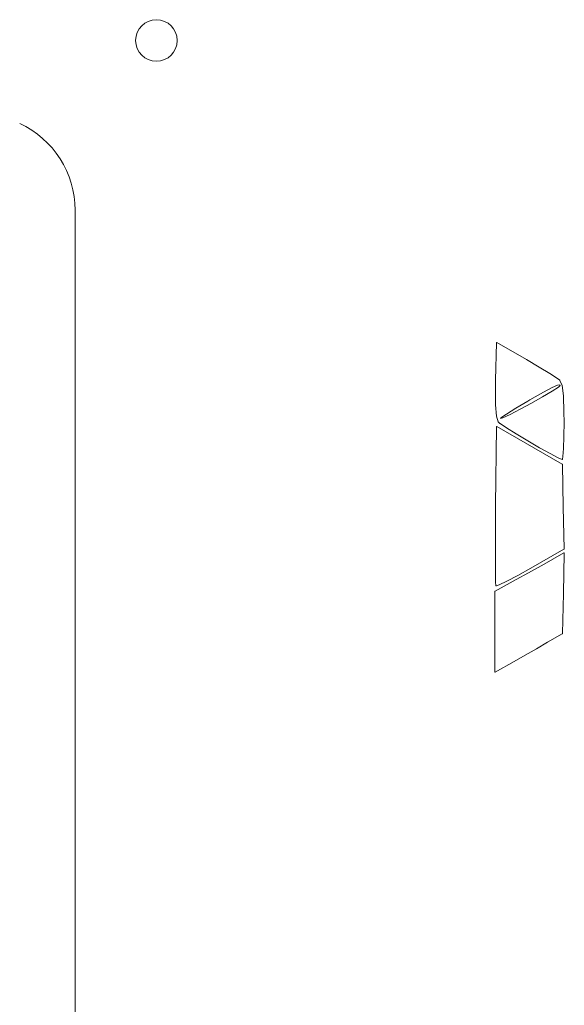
# Model space of a CAD drawing. Header units: millimetres. Extents: x -285 to 1112, y -5 to 442.
# Drawn here: x 248.3 to 288.1, y 75.1 to 147.1 of the extents above; entities that cross this region are included whole.
import ezdxf

# ---------------------------------------------------------------- set-up
doc = ezdxf.new("R2010")
doc.units = ezdxf.units.MM
doc.header["$MEASUREMENT"] = 0
doc.layers.add('Cutting lines', color=5, linetype='Continuous', lineweight=0)
doc.layers.add('Line engraving', color=1, linetype='Continuous', lineweight=0)

msp = doc.modelspace()

# ---------------------------------------------------------------- linework, layer by layer
at = {"layer": 'Cutting lines', "lineweight": 0}
msp.add_line((252.347, 44.399), (252.347, 133.187), dxfattribs=at)
msp.add_circle((258.291, 145.596), 1.52, dxfattribs=at)
msp.add_arc((245.347, 133.187), 7, 0, 65.00187, dxfattribs=at)
at = {"layer": 'Line engraving', "linetype": 'Continuous'}
for p, q in [((283.07, 120.764), (283.138, 123.49)), ((283.138, 123.49), (283.142, 123.494)), ((283.142, 123.5), (283.147, 123.503)), ((283.142, 123.497), (283.142, 123.5)), ((283.142, 123.494), (283.142, 123.497)), ((283.142, 123.497), (283.142, 123.497)), ((283.142, 123.497), (283.142, 123.497)), ((283.147, 123.506), (283.151, 123.508)), ((283.147, 123.504), (283.147, 123.506)), ((283.147, 123.503), (283.147, 123.504)), ((283.147, 123.503), (283.147, 123.503)), ((283.151, 123.508), (283.155, 123.509)), ((283.151, 123.508), (283.151, 123.508)), ((283.151, 123.508), (283.151, 123.508)), ((283.155, 123.509), (283.155, 123.511)), ((283.155, 123.511), (283.159, 123.511)), ((283.159, 123.511), (283.159, 123.511)), ((283.159, 123.511), (283.159, 123.511)), ((283.159, 123.511), (283.164, 123.511)), ((283.164, 123.511), (283.164, 123.511)), ((283.164, 123.511), (283.164, 123.511)), ((283.164, 123.511), (283.168, 123.509)), ((283.168, 123.509), (283.172, 123.508)), ((283.172, 123.508), (285.322, 122.269)), ((285.322, 122.269), (285.322, 122.269)), ((285.322, 122.269), (285.322, 122.269)), ((285.322, 122.269), (286.248, 121.723)), ((286.248, 121.723), (286.253, 121.723)), ((286.253, 121.723), (286.253, 121.723)), ((286.253, 121.723), (287.04, 121.241)), ((287.04, 121.241), (287.04, 121.241)), ((287.04, 121.241), (287.04, 121.241)), ((287.04, 121.241), (287.59, 120.887)), ((283.062, 120.141), (283.07, 120.764)), ((283.07, 120.764), (283.07, 120.764)), ((283.07, 120.764), (283.07, 120.764)), ((287.598, 120.399), (287.217, 120.224)), ((287.59, 120.887), (287.59, 120.887)), ((287.59, 120.887), (287.59, 120.886)), ((287.59, 120.886), (287.772, 120.751)), ((287.763, 120.429), (287.598, 120.399)), ((287.666, 120.261), (287.793, 120.379)), ((287.793, 120.379), (287.763, 120.429)), ((287.772, 120.751), (287.772, 120.75)), ((287.772, 120.75), (287.776, 120.749)), ((287.776, 120.749), (287.776, 120.747)), ((287.776, 120.747), (287.776, 120.746)), ((287.776, 120.746), (287.776, 120.744)), ((287.776, 120.744), (287.78, 120.742)), ((287.78, 120.742), (287.928, 120.383)), ((287.928, 120.383), (287.928, 120.383)), ((287.928, 120.383), (287.928, 120.381)), ((287.928, 120.381), (287.928, 120.379)), ((287.928, 120.379), (287.928, 120.378)), ((287.928, 120.378), (287.932, 120.378)), ((287.932, 120.378), (288.026, 119.611)), ((283.079, 118.947), (283.062, 120.141)), ((283.062, 120.141), (283.062, 120.141)), ((283.062, 120.141), (283.062, 120.141)), ((286.566, 119.873), (285.58, 119.316)), ((286.506, 119.546), (287.2, 119.958)), ((287.217, 120.224), (286.566, 119.873)), ((287.2, 119.958), (287.666, 120.261)), ((283.079, 118.946), (283.079, 118.947)), ((283.079, 118.947), (283.079, 118.947)), ((283.147, 118.122), (283.079, 118.946)), ((285.432, 119.233), (284.551, 118.718)), ((284.869, 118.634), (285.694, 119.085)), ((285.58, 119.316), (285.432, 119.233)), ((285.58, 119.316), (285.58, 119.316)), ((285.694, 119.085), (286.506, 119.546)), ((288.026, 119.611), (288.026, 119.61)), ((288.026, 119.61), (288.026, 119.61)), ((288.026, 119.61), (288.072, 118.409)), ((283.87, 118.287), (283.468, 117.995)), ((283.604, 117.999), (284.137, 118.253)), ((284.551, 118.718), (283.87, 118.287)), ((284.137, 118.253), (284.869, 118.634)), ((288.072, 118.409), (288.072, 118.409)), ((288.072, 118.409), (288.072, 118.408)), ((288.072, 118.408), (288.076, 117.721)), ((283.147, 118.12), (283.147, 118.122)), ((283.147, 118.118), (283.147, 118.12)), ((283.265, 117.717), (283.147, 118.118)), ((283.265, 117.715), (283.265, 117.717)), ((283.265, 117.713), (283.265, 117.715)), ((283.269, 117.712), (283.265, 117.713)), ((283.269, 117.711), (283.269, 117.712)), ((283.269, 117.709), (283.269, 117.711)), ((283.274, 117.707), (283.269, 117.709)), ((283.396, 117.6), (283.274, 117.707)), ((283.4, 117.6), (283.396, 117.6)), ((283.4, 117.599), (283.4, 117.6)), ((283.874, 117.277), (283.4, 117.599)), ((283.434, 117.95), (283.604, 117.999)), ((283.468, 117.995), (283.434, 117.95)), ((288.076, 117.72), (288.068, 116.641)), ((288.076, 117.721), (288.076, 117.72)), ((288.076, 117.72), (288.076, 117.72)), ((283.075, 111.591), (283.138, 117.346)), ((283.138, 117.346), (283.142, 117.35)), ((283.142, 117.356), (283.147, 117.359)), ((283.142, 117.353), (283.142, 117.356)), ((283.142, 117.35), (283.142, 117.353)), ((283.142, 117.353), (283.142, 117.353)), ((283.142, 117.353), (283.142, 117.353)), ((283.147, 117.362), (283.151, 117.364)), ((283.147, 117.359), (283.147, 117.362)), ((283.147, 117.359), (283.147, 117.359)), ((283.147, 117.359), (283.147, 117.359)), ((283.151, 117.364), (283.155, 117.365)), ((283.151, 117.364), (283.151, 117.364)), ((283.151, 117.364), (283.151, 117.364)), ((283.155, 117.365), (283.155, 117.366)), ((283.155, 117.366), (283.159, 117.366)), ((283.159, 117.366), (283.159, 117.366)), ((283.159, 117.366), (283.159, 117.366)), ((283.159, 117.366), (283.164, 117.366)), ((283.164, 117.366), (283.164, 117.366)), ((283.164, 117.366), (283.164, 117.366)), ((283.164, 117.366), (283.168, 117.365)), ((283.168, 117.365), (283.172, 117.364)), ((283.172, 117.364), (287.949, 114.621)), ((284.581, 116.832), (283.874, 117.277)), ((283.874, 117.277), (283.874, 117.277)), ((283.874, 117.277), (283.874, 117.277)), ((285.419, 116.328), (284.581, 116.832)), ((284.581, 116.832), (284.581, 116.832)), ((284.581, 116.832), (284.581, 116.832)), ((285.419, 116.327), (285.419, 116.328)), ((285.419, 116.328), (285.419, 116.328)), ((286.282, 115.825), (285.419, 116.327)), ((288.068, 116.64), (288.042, 115.761)), ((288.068, 116.641), (288.068, 116.64)), ((288.068, 116.64), (288.068, 116.64)), ((287.056, 115.389), (286.282, 115.825)), ((286.282, 115.825), (286.282, 115.825)), ((286.282, 115.825), (286.282, 115.825)), ((287.64, 115.081), (287.056, 115.389)), ((287.056, 115.389), (287.056, 115.389)), ((287.056, 115.389), (287.056, 115.389)), ((288.042, 115.761), (288, 115.177)), ((288.042, 115.761), (288.042, 115.761)), ((288.042, 115.761), (288.042, 115.761)), ((287.64, 115.08), (287.64, 115.081)), ((287.64, 115.081), (287.64, 115.081)), ((287.928, 114.963), (287.64, 115.08)), ((287.932, 114.963), (287.928, 114.963)), ((287.928, 114.963), (287.928, 114.963)), ((287.928, 114.963), (287.928, 114.963)), ((287.928, 114.963), (287.928, 114.963)), ((287.937, 114.962), (287.932, 114.963)), ((287.941, 114.963), (287.937, 114.963)), ((287.937, 114.963), (287.937, 114.962)), ((287.937, 114.962), (287.937, 114.962)), ((287.937, 114.962), (287.937, 114.962)), ((287.945, 114.965), (287.941, 114.963)), ((287.941, 114.963), (287.941, 114.963)), ((287.941, 114.963), (287.941, 114.963)), ((287.949, 114.966), (287.945, 114.965)), ((287.954, 114.971), (287.949, 114.969)), ((287.949, 114.969), (287.949, 114.966)), ((287.949, 114.966), (287.949, 114.966)), ((287.949, 114.966), (287.949, 114.966)), ((287.949, 114.621), (287.949, 114.619)), ((287.949, 114.619), (287.954, 114.617)), ((287.958, 114.978), (287.954, 114.975)), ((287.954, 114.975), (287.954, 114.972)), ((287.954, 114.972), (287.954, 114.972)), ((287.954, 114.972), (287.954, 114.971)), ((287.954, 114.617), (287.954, 114.617)), ((287.954, 114.617), (287.954, 114.616)), ((287.954, 114.616), (287.954, 114.613)), ((287.954, 114.613), (287.958, 114.61)), ((288, 115.174), (287.958, 114.978)), ((287.958, 114.61), (287.958, 114.61)), ((287.958, 114.61), (287.958, 114.61)), ((287.958, 114.61), (287.958, 114.607)), ((287.958, 114.607), (287.958, 114.603)), ((287.958, 114.603), (288.021, 111.509)), ((288, 115.177), (288, 115.175)), ((288, 115.175), (288, 115.174)), ((283.066, 110.461), (283.075, 111.591)), ((283.075, 111.591), (283.075, 111.591)), ((283.075, 111.591), (283.075, 111.591)), ((288.021, 111.509), (288.085, 108.415)), ((283.058, 108.962), (283.066, 110.461)), ((283.066, 110.461), (283.066, 110.461)), ((283.066, 110.461), (283.066, 110.461)), ((283.058, 107.675), (283.058, 108.962)), ((283.058, 108.962), (283.058, 108.962)), ((283.058, 108.962), (283.058, 108.962)), ((288.072, 108.397), (285.647, 107.018)), ((286.443, 107.215), (288.064, 108.124)), ((288.093, 108.106), (288.026, 105.171)), ((288.064, 108.126), (288.068, 108.127)), ((288.064, 108.125), (288.064, 108.126)), ((288.064, 108.124), (288.064, 108.125)), ((288.064, 108.124), (288.064, 108.124)), ((288.068, 108.127), (288.068, 108.127)), ((288.068, 108.127), (288.068, 108.127)), ((288.068, 108.127), (288.072, 108.127)), ((288.076, 108.399), (288.072, 108.397)), ((288.072, 108.397), (288.072, 108.397)), ((288.072, 108.397), (288.072, 108.397)), ((288.072, 108.127), (288.076, 108.127)), ((288.081, 108.401), (288.076, 108.399)), ((288.076, 108.127), (288.076, 108.127)), ((288.076, 108.127), (288.076, 108.127)), ((288.076, 108.127), (288.081, 108.126)), ((288.085, 108.408), (288.081, 108.408)), ((288.081, 108.408), (288.081, 108.408)), ((288.081, 108.408), (288.081, 108.405)), ((288.081, 108.405), (288.081, 108.402)), ((288.081, 108.402), (288.081, 108.401)), ((288.081, 108.401), (288.081, 108.401)), ((288.081, 108.126), (288.085, 108.124)), ((288.085, 108.415), (288.085, 108.415)), ((288.085, 108.415), (288.085, 108.415)), ((288.085, 108.415), (288.085, 108.411)), ((288.085, 108.411), (288.085, 108.408)), ((288.085, 108.124), (288.085, 108.124)), ((288.085, 108.124), (288.085, 108.124)), ((288.085, 108.124), (288.085, 108.122)), ((288.085, 108.122), (288.089, 108.119)), ((288.089, 108.119), (288.089, 108.119)), ((288.089, 108.119), (288.089, 108.119)), ((288.089, 108.119), (288.089, 108.116)), ((288.089, 108.116), (288.093, 108.113)), ((288.093, 108.113), (288.093, 108.113)), ((288.093, 108.113), (288.093, 108.113)), ((288.093, 108.113), (288.093, 108.109)), ((288.093, 108.109), (288.093, 108.106)), ((288.093, 108.106), (288.093, 108.106)), ((288.093, 108.106), (288.093, 108.106)), ((283.062, 106.665), (283.058, 107.675)), ((283.058, 107.675), (283.058, 107.675)), ((283.058, 107.675), (283.058, 107.675)), ((283.079, 106), (283.062, 106.665)), ((283.062, 106.665), (283.062, 106.665)), ((283.062, 106.665), (283.062, 106.665)), ((284.59, 106.182), (285.482, 106.677)), ((285.647, 107.018), (284.691, 106.486)), ((285.482, 106.677), (286.409, 107.197)), ((285.647, 107.018), (285.647, 107.018)), ((285.647, 107.018), (285.647, 107.018)), ((286.409, 107.197), (286.443, 107.215)), ((286.409, 107.197), (286.409, 107.197)), ((283.079, 105.999), (283.079, 106)), ((283.079, 106), (283.079, 106)), ((283.1, 105.745), (283.079, 105.999)), ((283.896, 106.065), (283.345, 105.798)), ((284.691, 106.486), (283.896, 106.065)), ((283.896, 106.065), (283.896, 106.065)), ((283.896, 106.065), (283.896, 106.065)), ((283.929, 105.817), (284.59, 106.182)), ((284.691, 106.486), (284.691, 106.486)), ((284.691, 106.486), (284.691, 106.486)), ((283.024, 105.318), (283.028, 105.32)), ((283.024, 105.317), (283.024, 105.318)), ((283.024, 105.314), (283.024, 105.317)), ((283.024, 105.317), (283.024, 105.317)), ((283.024, 105.31), (283.024, 105.314)), ((283.024, 102.367), (283.024, 105.31)), ((283.024, 105.31), (283.024, 105.31)), ((283.024, 105.31), (283.024, 105.31)), ((283.028, 105.324), (283.032, 105.326)), ((283.028, 105.32), (283.028, 105.324)), ((283.028, 105.324), (283.028, 105.324)), ((283.028, 105.324), (283.028, 105.324)), ((283.032, 105.326), (283.037, 105.328)), ((283.037, 105.328), (283.929, 105.817)), ((283.037, 105.328), (283.037, 105.328)), ((283.037, 105.328), (283.037, 105.328)), ((283.1, 105.744), (283.1, 105.745)), ((283.1, 105.745), (283.1, 105.745)), ((283.1, 105.741), (283.1, 105.744)), ((283.104, 105.738), (283.1, 105.741)), ((283.104, 105.737), (283.104, 105.738)), ((283.104, 105.738), (283.104, 105.738)), ((283.104, 105.735), (283.104, 105.737)), ((283.109, 105.732), (283.104, 105.735)), ((283.109, 105.73), (283.109, 105.732)), ((283.109, 105.732), (283.109, 105.732)), ((283.109, 105.732), (283.109, 105.732)), ((283.113, 105.728), (283.109, 105.73)), ((283.117, 105.727), (283.113, 105.728)), ((283.113, 105.728), (283.113, 105.728)), ((283.113, 105.728), (283.113, 105.728)), ((283.121, 105.726), (283.117, 105.727)), ((283.121, 105.726), (283.121, 105.726)), ((283.125, 105.726), (283.121, 105.726)), ((283.121, 105.726), (283.121, 105.726)), ((283.13, 105.727), (283.125, 105.727)), ((283.125, 105.727), (283.125, 105.727)), ((283.125, 105.727), (283.125, 105.726)), ((283.345, 105.797), (283.13, 105.727)), ((283.345, 105.798), (283.345, 105.798)), ((283.345, 105.798), (283.345, 105.797)), ((283.929, 105.817), (283.929, 105.817)), ((288.026, 105.171), (287.958, 102.237)), ((288.026, 105.171), (288.026, 105.171)), ((283.02, 99.423), (283.024, 102.367)), ((283.024, 102.367), (283.024, 102.367)), ((287.949, 102.219), (286.875, 101.593)), ((287.954, 102.223), (287.949, 102.221)), ((287.949, 102.221), (287.949, 102.219)), ((287.958, 102.23), (287.954, 102.227)), ((287.954, 102.227), (287.954, 102.224)), ((287.954, 102.224), (287.954, 102.224)), ((287.954, 102.224), (287.954, 102.223)), ((287.958, 102.237), (287.958, 102.233)), ((287.958, 102.233), (287.958, 102.23)), ((287.958, 102.23), (287.958, 102.23)), ((287.958, 102.23), (287.958, 102.23)), ((286.054, 101.119), (285.076, 100.558)), ((286.875, 101.593), (286.054, 101.119)), ((286.054, 101.119), (286.054, 101.119)), ((286.054, 101.119), (286.054, 101.119)), ((286.875, 101.593), (286.875, 101.593)), ((286.875, 101.593), (286.875, 101.593)), ((284.425, 100.186), (283.053, 99.405)), ((285.076, 100.558), (284.425, 100.186)), ((284.425, 100.186), (284.425, 100.186)), ((284.425, 100.186), (284.425, 100.186)), ((285.076, 100.558), (285.076, 100.558)), ((285.076, 100.558), (285.076, 100.558)), ((283.02, 99.419), (283.02, 99.423)), ((283.02, 99.416), (283.02, 99.419)), ((283.024, 99.413), (283.02, 99.416)), ((283.02, 99.416), (283.02, 99.416)), ((283.02, 99.416), (283.02, 99.416)), ((283.024, 99.41), (283.024, 99.413)), ((283.028, 99.407), (283.024, 99.41)), ((283.024, 99.41), (283.024, 99.41)), ((283.024, 99.41), (283.024, 99.41)), ((283.032, 99.405), (283.028, 99.407)), ((283.032, 99.404), (283.032, 99.405)), ((283.032, 99.405), (283.032, 99.405)), ((283.032, 99.405), (283.032, 99.405)), ((283.037, 99.402), (283.032, 99.404)), ((283.041, 99.402), (283.037, 99.402)), ((283.037, 99.402), (283.037, 99.402)), ((283.037, 99.402), (283.037, 99.402)), ((283.045, 99.402), (283.041, 99.402)), ((283.049, 99.404), (283.045, 99.402)), ((283.045, 99.402), (283.045, 99.402)), ((283.045, 99.402), (283.045, 99.402)), ((283.053, 99.405), (283.049, 99.404))]:
    msp.add_line(p, q, dxfattribs=at)

doc.saveas('drawing.dxf')
